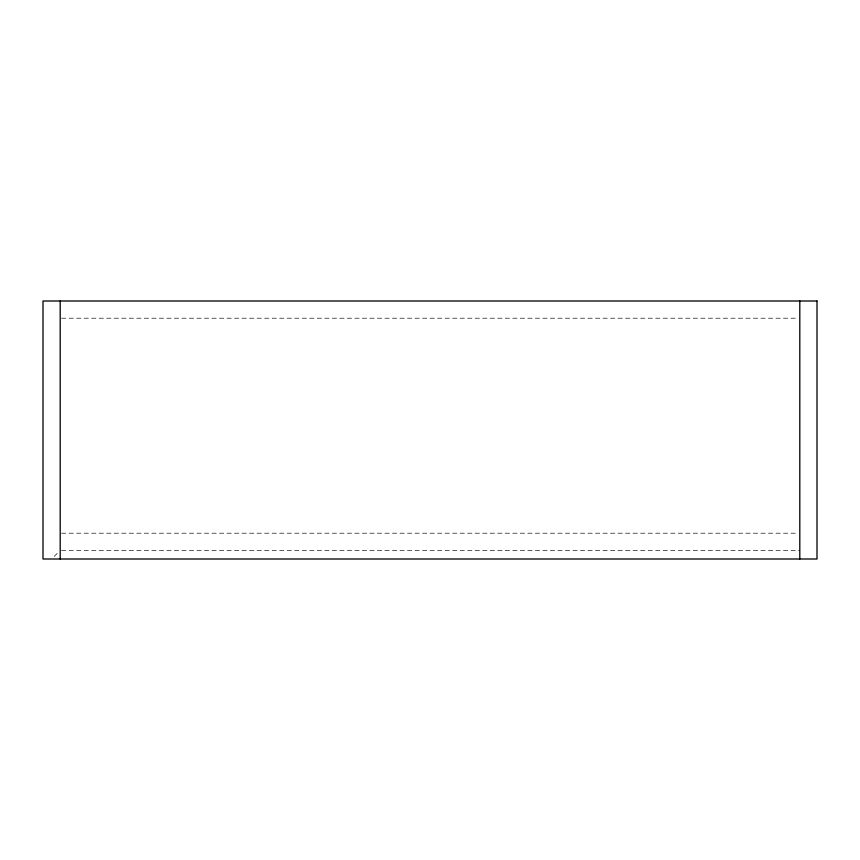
<?xml version="1.0" encoding="UTF-8"?>
<svg xmlns="http://www.w3.org/2000/svg" width="860" height="860" viewBox="0 0 860 860"><rect width="100%" height="100%" fill="white"/><g stroke="black" fill="none" stroke-linecap="round" stroke-linejoin="round"><path stroke-width="0.64" stroke-dasharray="4.3 3.22" d="M54.212 556.42L57.631 552.98M61.544 318.2L798.456 318.2M61.544 533.2L798.456 533.2M61.544 550.4L799.8 550.4"/><path stroke-width="1.29" d="M799.8 301L799.8 559M60.2 301L60.2 559M817 301L43 301L43 559L817 559L817 301"/></g></svg>
